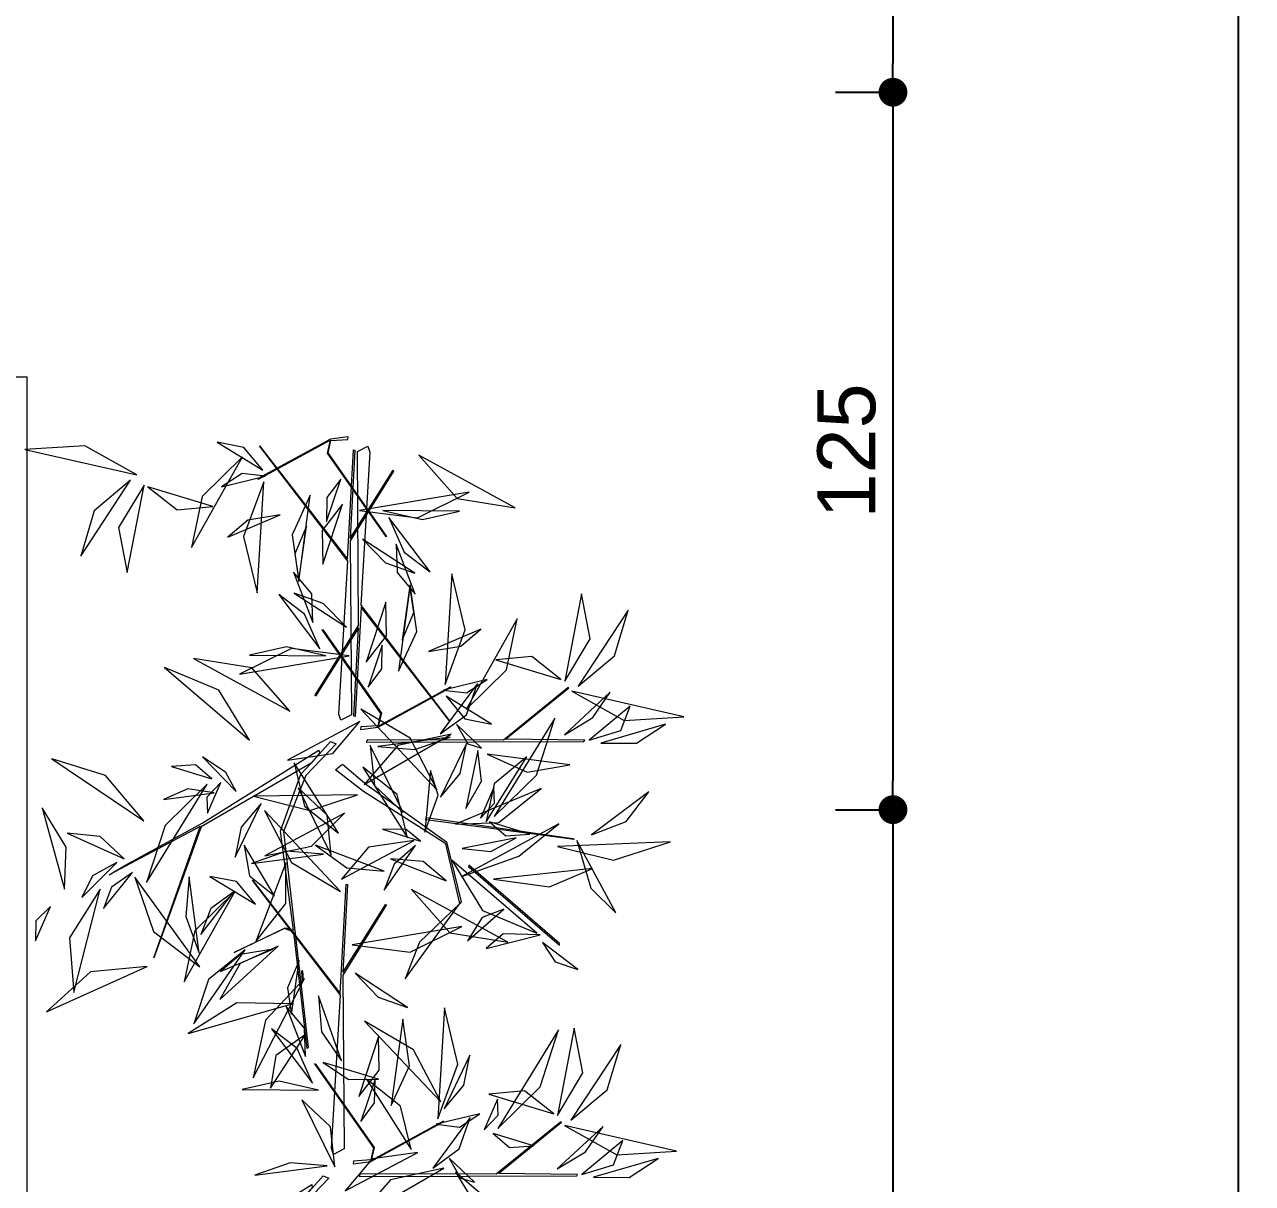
# Model space of a CAD drawing. Header units: centimetres. Extents: x 16433 to 114398, y -50094 to -12305.
# Drawn here: x 32930.9 to 33144.4, y -29327 to -29125.4 of the extents above; entities that cross this region are included whole.
import ezdxf

# ---------------------------------------------------------------- set-up
doc = ezdxf.new("R2010")
doc.units = ezdxf.units.CM
doc.header["$LTSCALE"] = 0.5
doc.layers.get('0').update_dxf_attribs({"linetype": 'CONTINUOUS'})
doc.layers.get('DEFPOINTS').update_dxf_attribs({"linetype": 'CONTINUOUS'})
doc.layers.add('3-BAT C-Niveau -2', color=7, linetype='CONTINUOUS')
doc.styles.add('Helvetica', font='')
doc.styles.get('Helvetica').set_extended_font_data('Helvetica')
doc.dimstyles.new('IS', dxfattribs={"dimtxt": 10.08724, "dimasz": 5.007446, "dimexe": 2, "dimexo": 10, "dimgap": 3, "dimtad": 1, "dimdec": 1, "dimtxsty": 'Helvetica', "dimblk": 'DOT', "dimblk1": 'DOT', "dimblk2": 'DOT', "dimcen": 0, "dimdle": 10, "dimazin": 0, "dimtfac": 0.8, "dimtdec": 1, "dimtix": 1, "dimtmove": 0, "dimatfit": 0, "dimldrblk": 'VW_FILLEDARROW-1', "dimfxl": 10, "dimfxlon": 1, "dimfrac": 2, "dimtolj": 1, "dimarcsym": 0})

# ---------------------------------------------------------------- blocks, each defined once
blk = doc.blocks.new('Groupe-88-1')
at = {"color": 253, "linetype": 'Continuous', "lineweight": 5, "true_color": 0xa0a0a4, "flags": 128}
for points in [[(16905.61, -47434.75), (16899.24, -47430.59), (16888.95, -47428.59), (16852.86, -47439.81), (16852.65, -47439.64), (16872.1, -47433.59), (16872.38, -47431.89), (16866.69, -47424.07), (16872.54, -47431.98), (16872.39, -47433.48), (16888.91, -47428.05), (16899.31, -47429.72), (16901.53, -47431.1), (16887.09, -47414.4), (16863.15, -47410.52), (16887.09, -47414.21), (16875.89, -47400.19), (16878, -47402.61), (16887.73, -47414.41), (16904.01, -47432.02), (16903.5, -47432.21), (16901.53, -47431.1), (16905.84, -47433.69)], [(16954.09, -47412.04), (16937.55, -47430.73), (16956.45, -47428.22), (16956.43, -47428.46), (16941.2, -47430.52), (16954.27, -47435.64), (16954.11, -47435.73), (16940.78, -47430.58), (16911.1, -47436.41), (16909.84, -47434.8), (16910.81, -47434.25), (16937.26, -47430.84), (16953.9, -47412.21)], [(16831.15, -47447.56), (16824.79, -47443.4), (16814.5, -47441.4), (16778.4, -47452.62), (16778.2, -47452.45), (16797.65, -47446.41), (16797.92, -47444.7), (16792.24, -47436.88), (16798.09, -47444.79), (16797.94, -47446.3), (16814.46, -47440.86), (16824.85, -47442.53), (16827.08, -47443.92), (16812.64, -47427.22), (16788.7, -47423.33), (16812.63, -47427.02), (16801.44, -47413), (16803.55, -47415.42), (16813.27, -47427.22), (16829.55, -47444.83), (16829.05, -47445.02), (16827.08, -47443.92), (16831.38, -47446.51)], [(16958.52, -47426.88), (16957.52, -47423.93), (16948.36, -47412.76), (16948.39, -47412.94), (16957.34, -47423.89), (16955.03, -47423.79), (16942.75, -47436.45), (16942.71, -47436.71), (16955.11, -47423.97), (16957.29, -47424.03), (16958.05, -47426.89)], [(16879.64, -47424.85), (16863.1, -47443.54), (16881.99, -47441.03), (16881.98, -47441.27), (16866.75, -47443.33), (16879.82, -47448.46), (16879.66, -47448.54), (16866.32, -47443.39), (16836.65, -47449.22), (16835.38, -47447.61), (16836.35, -47447.06), (16862.81, -47443.66), (16879.45, -47425.02)], [(16908.85, -47438.45), (16909.86, -47441.4), (16919.02, -47452.57), (16918.99, -47452.4), (16910.03, -47441.44), (16912.35, -47441.55), (16924.63, -47428.89), (16924.67, -47428.62), (16912.27, -47441.37), (16910.09, -47441.31), (16909.33, -47438.44)], [(16913.28, -47453.3), (16929.82, -47434.6), (16910.93, -47437.12), (16910.95, -47436.88), (16926.17, -47434.82), (16913.1, -47429.69), (16913.26, -47429.6), (16926.6, -47434.76), (16956.27, -47428.93), (16957.54, -47430.54), (16956.57, -47431.09), (16930.11, -47434.49), (16913.47, -47453.12)], [(16834.4, -47451.26), (16835.4, -47454.22), (16844.57, -47465.39), (16844.53, -47465.21), (16835.58, -47454.25), (16837.89, -47454.36), (16850.17, -47441.7), (16850.22, -47441.43), (16837.81, -47454.18), (16835.64, -47454.12), (16834.87, -47451.25)], [(16897.1, -47478.26), (16896.98, -47478.49), (16895.56, -47452.51), (16895.95, -47452.53)], [(16889.16, -47461.33), (16888.97, -47461.32), (16878.45, -47479.41), (16878.71, -47479.38)]]:
    blk.add_lwpolyline(points, close=True, dxfattribs=at)
for points in [[(16902.36, -47436.51), (16899.62, -47441.3), (16892.47, -47456.78), (16882.68, -47461.25), (16882.33, -47461.08), (16892.08, -47456.72), (16898.38, -47440.94), (16901.19, -47435.49), (16902.31, -47436.41)], [(16914.27, -47477.03), (16911.91, -47463.55), (16922.74, -47472.68), (16922.68, -47472.54), (16911.7, -47463.24), (16907.35, -47439.98), (16906.9, -47439.85), (16914.05, -47477.02), (16914.29, -47477.14), (16914.28, -47477.07)], [(16839.81, -47489.84), (16837.46, -47476.37), (16848.28, -47485.49), (16848.23, -47485.35), (16837.25, -47476.05), (16832.9, -47452.79), (16832.45, -47452.66), (16839.6, -47489.83), (16839.84, -47489.95), (16839.82, -47489.88)]]:
    blk.add_lwpolyline(points, dxfattribs=at)
at = {"color": 253, "linetype": 'Continuous', "lineweight": 5, "true_color": 0xa0a0a4}
for points in [[(16945.14, -47392.02, -186.41), (16948.44, -47382.15, -187.61), (16945.87, -47372.05, -186.97), (16945.87, -47372.05, -186.97), (16945.14, -47392.02, -186.41)], [(16871.98, -47393.05, -212.86), (16879.25, -47391.99, -209.91), (16885.21, -47386.58, -208.14), (16885.21, -47386.58, -208.14), (16871.98, -47393.05, -212.86)], [(16871.98, -47393.05, -212.86), (16879.25, -47391.99, -209.91), (16885.21, -47386.58, -208.14), (16885.21, -47386.58, -208.14), (16871.98, -47393.05, -212.86)], [(16886.23, -47404.41, -223.66), (16892.79, -47396.39, -222.36), (16893.86, -47386.64, -219.58), (16893.86, -47386.64, -219.58), (16886.23, -47404.41, -223.66)], [(16944.04, -47391.11, -186.4), (16937.66, -47385.87, -186.75), (16929.46, -47385.03, -187), (16929.46, -47385.03, -187), (16944.04, -47391.11, -186.4)], [(16868.59, -47391.22, -211.21), (16865.64, -47389.16, -209.03), (16862.25, -47389.74, -206.71), (16862.25, -47389.74, -206.71), (16868.59, -47391.22, -211.21)], [(16868.59, -47391.22, -211.21), (16865.64, -47389.16, -209.03), (16862.25, -47389.74, -206.71), (16862.25, -47389.74, -206.71), (16868.59, -47391.22, -211.21)], [(16943.64, -47393.57, -182.25), (16935.56, -47390.59, -178.08), (16928.18, -47393.5, -173.29), (16928.18, -47393.5, -173.29), (16943.64, -47393.57, -182.25)], [(16879.1, -47402.24, -232.48), (16882.16, -47397.44, -232.45), (16881.69, -47391.67, -231.83), (16881.69, -47391.67, -231.83), (16879.1, -47402.24, -232.48)], [(16861.47, -47409.67, -215.07), (16858.74, -47400.16, -213.8), (16850.47, -47393.91, -214.42), (16850.47, -47393.91, -214.42), (16861.47, -47409.67, -215.07)], [(16873.15, -47399.15, -228.35), (16863.85, -47395.48, -229.1), (16854.63, -47398.01, -232.12), (16854.63, -47398.01, -232.12), (16873.15, -47399.15, -228.35)], [(16943.47, -47394.26, -181.99), (16940.48, -47400, -181.12), (16942.2, -47406, -179.03), (16942.2, -47406, -179.03), (16943.47, -47394.26, -181.99)], [(16878.28, -47401.14, -232.75), (16875.22, -47397.4, -233.5), (16871.17, -47396.3, -235.42), (16871.17, -47396.3, -235.42), (16878.28, -47401.14, -232.75)], [(16877.07, -47404.11, -229.3), (16873.88, -47401.02, -228.25), (16869.94, -47400.32, -226.49), (16869.94, -47400.32, -226.49), (16877.07, -47404.11, -229.3)], [(16903.44, -47419.85, -220.09), (16911.04, -47412.99, -220.53), (16913.14, -47402.97, -219.34), (16913.14, -47402.97, -219.34), (16903.44, -47419.85, -220.09)], [(16951.64, -47409.48, -207.25), (16943.58, -47403.86, -205.29), (16934.51, -47403.69, -201.98), (16934.51, -47403.69, -201.98), (16951.64, -47409.48, -207.25)], [(16876.35, -47404.65, -228.97), (16867.63, -47409.65, -227.8), (16863.11, -47418.66, -227.09), (16863.11, -47418.66, -227.09), (16876.35, -47404.65, -228.97)], [(16950.05, -47413.34, -215.21), (16953.32, -47409.38, -213.09), (16953.32, -47404.65, -210.46), (16953.32, -47404.65, -210.46), (16950.05, -47413.34, -215.21)], [(16894.59, -47414.02, -212.64), (16886.14, -47408.17, -211.07), (16875.8, -47406.86, -212.06), (16875.8, -47406.86, -212.06), (16894.59, -47414.02, -212.64)], [(16894.59, -47414.02, -212.64), (16886.14, -47408.17, -211.07), (16875.8, -47406.86, -212.06), (16875.8, -47406.86, -212.06), (16894.59, -47414.02, -212.64)], [(16893.34, -47415.51, -172.05), (16893.12, -47410.87, -171.7), (16890.51, -47407.04, -172.02), (16890.51, -47407.04, -172.02), (16893.34, -47415.51, -172.05)], [(16893.34, -47415.51, -172.05), (16893.12, -47410.87, -171.7), (16890.51, -47407.04, -172.02), (16890.51, -47407.04, -172.02), (16893.34, -47415.51, -172.05)], [(16895.65, -47414.67, -213.12), (16897.49, -47411.43, -210.71), (16896.45, -47407.37, -208.62), (16896.45, -47407.37, -208.62), (16895.65, -47414.67, -213.12)], [(16895.65, -47414.67, -213.12), (16897.49, -47411.43, -210.71), (16896.45, -47407.37, -208.62), (16896.45, -47407.37, -208.62), (16895.65, -47414.67, -213.12)], [(16909.74, -47425.79, -220.85), (16915.89, -47417.87, -221.31), (16915.61, -47407.61, -222.56), (16915.61, -47407.61, -222.56), (16909.74, -47425.79, -220.85)], [(16949.07, -47413.98, -179.83), (16948.82, -47409.94, -178.67), (16945.85, -47406.85, -177.99), (16945.85, -47406.85, -177.99), (16949.07, -47413.98, -179.83)], [(16942.96, -47417.76, -210.84), (16941.01, -47412.43, -209.98), (16937.46, -47409.54, -207.2), (16937.46, -47409.54, -207.2), (16942.96, -47417.76, -210.84)], [(16894.23, -47419.21, -171.59), (16897.14, -47416.82, -169.03), (16899.09, -47412.36, -167.96), (16899.09, -47412.36, -167.96), (16894.23, -47419.21, -171.59)], [(16948.08, -47413.9, -179.52), (16938.09, -47412.24, -178.73), (16928.91, -47416.35, -177.91), (16928.91, -47416.35, -177.91), (16948.08, -47413.9, -179.52)], [(16878.14, -47413.92, -196.26), (16871.27, -47414.64, -195.05), (16865.42, -47418.12, -196.39), (16865.42, -47418.12, -196.39), (16878.14, -47413.92, -196.26)], [(16895.31, -47416.32, -212.09), (16892.32, -47414.4, -209.87), (16889.63, -47415.03, -207.1), (16889.63, -47415.03, -207.1), (16895.31, -47416.32, -212.09)], [(16895.31, -47416.32, -212.09), (16892.32, -47414.4, -209.87), (16889.63, -47415.03, -207.1), (16889.63, -47415.03, -207.1), (16895.31, -47416.32, -212.09)], [(16877.18, -47422.29, -207.25), (16869.13, -47416.68, -205.29), (16860.06, -47416.5, -201.98), (16860.06, -47416.5, -201.98), (16877.18, -47422.29, -207.25)], [(16921.12, -47434.14, -225.36), (16920.49, -47424.02, -224.7), (16914.41, -47415.99, -224), (16914.41, -47415.99, -224), (16921.12, -47434.14, -225.36)], [(16859.8, -47435.66, -194.97), (16858.17, -47426.16, -192.57), (16851.37, -47418.86, -191.31), (16851.37, -47418.86, -191.31), (16859.8, -47435.66, -194.97)], [(16877.02, -47422.06, -195.33), (16873.41, -47418.67, -195.1), (16868.69, -47417.8, -194.26), (16868.69, -47417.8, -194.26), (16877.02, -47422.06, -195.33)], [(16875.6, -47426.15, -215.21), (16878.87, -47422.2, -213.09), (16878.87, -47417.46, -210.46), (16878.87, -47417.46, -210.46), (16875.6, -47426.15, -215.21)], [(16920.33, -47430.16, -183.78), (16920.61, -47423.12, -183.14), (16917.96, -47417.06, -184.94), (16917.96, -47417.06, -184.94), (16920.33, -47430.16, -183.78)], [(16867.48, -47425.88, -201.48), (16861.23, -47420.59, -202.35), (16853.18, -47419.51, -201.76), (16853.18, -47419.51, -201.76), (16867.48, -47425.88, -201.48)], [(16893.01, -47423.85, -204.62), (16888.32, -47421.23, -205.07), (16883.02, -47421.15, -204.23), (16883.02, -47421.15, -204.23), (16893.01, -47423.85, -204.62)], [(16921.34, -47428.88, -176.88), (16926.75, -47425.15, -176.9), (16929.31, -47420.11, -174.04), (16929.31, -47420.11, -174.04), (16921.34, -47428.88, -176.88)], [(16947.29, -47422.28, -247.3), (16939.93, -47420.45, -244.69), (16932.17, -47423.1, -243.35), (16932.17, -47423.1, -243.35), (16947.29, -47422.28, -247.3)], [(16947.29, -47422.28, -247.3), (16939.93, -47420.45, -244.69), (16932.17, -47423.1, -243.35), (16932.17, -47423.1, -243.35), (16947.29, -47422.28, -247.3)], [(16869.17, -47431.41, -207.16), (16864.99, -47425.49, -205.48), (16858.17, -47423.14, -203.83), (16858.17, -47423.14, -203.83), (16869.17, -47431.41, -207.16)], [(16869.17, -47431.41, -207.16), (16864.99, -47425.49, -205.48), (16858.17, -47423.14, -203.83), (16858.17, -47423.14, -203.83), (16869.17, -47431.41, -207.16)], [(16868.51, -47430.57, -210.84), (16866.55, -47425.24, -209.98), (16863.01, -47422.36, -207.2), (16863.01, -47422.36, -207.2), (16868.51, -47430.57, -210.84)], [(16885.32, -47422.3, -184.69), (16880.25, -47424.21, -183.17), (16877.69, -47429.13, -181.63), (16877.69, -47429.13, -181.63), (16885.32, -47422.3, -184.69)], [(16894.04, -47422.34, -176.08), (16893.37, -47432.42, -174.79), (16897.63, -47440.05, -170.69), (16897.63, -47440.05, -170.69), (16894.04, -47422.34, -176.08)], [(16925.64, -47426.81, -161.32), (16930.47, -47425.72, -161.24), (16933.58, -47421.9, -160.95), (16933.58, -47421.9, -160.95), (16925.64, -47426.81, -161.32)], [(16925.89, -47432.73, -228.81), (16929.21, -47428, -229.15), (16930.02, -47422.68, -227.32), (16930.02, -47422.68, -227.32), (16925.89, -47432.73, -228.81)], [(16941.89, -47422.65, -223.21), (16936.79, -47421.56, -222.61), (16932.36, -47423.09, -220.88), (16932.36, -47423.09, -220.88), (16941.89, -47422.65, -223.21)], [(16941.89, -47422.65, -223.21), (16936.79, -47421.56, -222.61), (16932.36, -47423.09, -220.88), (16932.36, -47423.09, -220.88), (16941.89, -47422.65, -223.21)], [(16891.92, -47424.66, -204.31), (16883.93, -47430.95, -204.16), (16880.57, -47440.29, -202.67), (16880.57, -47440.29, -202.67), (16891.92, -47424.66, -204.31)], [(16886.4, -47436.17, -200.44), (16885.69, -47429.75, -199.26), (16882.45, -47424.14, -200.49), (16882.45, -47424.14, -200.49), (16886.4, -47436.17, -200.44)], [(16946.8, -47428.1, -186.16), (16941.67, -47425.45, -185.75), (16935.93, -47426.67, -185.13), (16935.93, -47426.67, -185.13), (16946.8, -47428.1, -186.16)], [(16951.02, -47426.97, -197.01), (16947.42, -47425.2, -196.39), (16943.35, -47425.9, -196.61), (16943.35, -47425.9, -196.61), (16951.02, -47426.97, -197.01)], [(16869.23, -47427.45, -188.89), (16876.73, -47431.32, -185.79), (16883.69, -47430.02, -181.22), (16883.69, -47430.02, -181.22), (16869.23, -47427.45, -188.89)], [(16884.21, -47426.2, -205.3), (16887.36, -47433.84, -204.92), (16894.07, -47438.43, -203.9), (16894.07, -47438.43, -203.9), (16884.21, -47426.2, -205.3)], [(16901.29, -47426.94, -210.57), (16903.88, -47434.51, -206.9), (16910.25, -47438.1, -202.54), (16910.25, -47438.1, -202.54), (16901.29, -47426.94, -210.57)], [(16886.47, -47437.52, -200.73), (16893.16, -47435.5, -197.34), (16896.87, -47429.72, -193.77), (16896.87, -47429.72, -193.77), (16886.47, -47437.52, -200.73)], [(16886.47, -47437.52, -200.73), (16893.16, -47435.5, -197.34), (16896.87, -47429.72, -193.77), (16896.87, -47429.72, -193.77), (16886.47, -47437.52, -200.73)], [(16901.04, -47428.17, -217.22), (16893.96, -47431.35, -219.34), (16890.43, -47438.07, -221.55), (16890.43, -47438.07, -221.55), (16901.04, -47428.17, -217.22)], [(16845.87, -47442.97, -183.78), (16846.16, -47435.93, -183.14), (16843.51, -47429.87, -184.94), (16843.51, -47429.87, -184.94), (16845.87, -47442.97, -183.78)], [(16864.51, -47436.92, -206.43), (16856.1, -47431.64, -204.4), (16845.85, -47431.38, -204.36), (16845.85, -47431.38, -204.36), (16864.51, -47436.92, -206.43)], [(16864.51, -47436.92, -206.43), (16856.1, -47431.64, -204.4), (16845.85, -47431.38, -204.36), (16845.85, -47431.38, -204.36), (16864.51, -47436.92, -206.43)], [(16946.26, -47431.19, -225.36), (16946.89, -47441.31, -224.7), (16952.97, -47449.35, -224), (16952.97, -47449.35, -224), (16946.26, -47431.19, -225.36)], [(16846.88, -47441.7, -176.88), (16852.3, -47437.96, -176.9), (16854.86, -47432.92, -174.04), (16854.86, -47432.92, -174.04), (16846.88, -47441.7, -176.88)], [(16941.48, -47432.61, -228.81), (16938.16, -47437.34, -229.15), (16937.35, -47442.66, -227.32), (16937.35, -47442.66, -227.32), (16941.48, -47432.61, -228.81)], [(16833.22, -47446.88, -200.44), (16832.52, -47440.46, -199.26), (16829.27, -47434.85, -200.49), (16829.27, -47434.85, -200.49), (16833.22, -47446.88, -200.44)], [(16854.96, -47438.92, -194.21), (16850.43, -47434.55, -192.81), (16844.68, -47434.69, -190.06), (16844.68, -47434.69, -190.06), (16854.96, -47438.92, -194.21)], [(16854.96, -47438.92, -194.21), (16850.43, -47434.55, -192.81), (16844.68, -47434.69, -190.06), (16844.68, -47434.69, -190.06), (16854.96, -47438.92, -194.21)], [(16851.19, -47439.62, -161.32), (16856.01, -47438.53, -161.24), (16859.13, -47434.72, -160.95), (16859.13, -47434.72, -160.95), (16851.19, -47439.62, -161.32)], [(16867.44, -47435.47, -223.21), (16862.34, -47434.37, -222.61), (16857.91, -47435.9, -220.88), (16857.91, -47435.9, -220.88), (16867.44, -47435.47, -223.21)], [(16867.44, -47435.47, -223.21), (16862.34, -47434.37, -222.61), (16857.91, -47435.9, -220.88), (16857.91, -47435.9, -220.88), (16867.44, -47435.47, -223.21)], [(16865.75, -47436.41, -203.84), (16865.65, -47436.18, -203.87), (16863.97, -47436.63, -202.04), (16864.07, -47436.84, -202.02), (16865.75, -47436.41, -203.84)], [(16887.65, -47434.48, -185.42), (16884.79, -47440.58, -185.31), (16885.43, -47447.05, -184.01), (16885.43, -47447.05, -184.01), (16887.65, -47434.48, -185.42)], [(16947.05, -47435.18, -183.78), (16946.76, -47442.22, -183.14), (16949.41, -47448.27, -184.94), (16949.41, -47448.27, -184.94), (16947.05, -47435.18, -183.78)], [(16901, -47453.49, -204.31), (16908.99, -47447.19, -204.16), (16912.35, -47437.86, -202.67), (16912.35, -47437.86, -202.67), (16901, -47453.49, -204.31)], [(16920.57, -47437.24, -186.16), (16925.71, -47439.88, -185.75), (16931.45, -47438.67, -185.13), (16931.45, -47438.67, -185.13), (16920.57, -47437.24, -186.16)], [(16946.04, -47436.45, -176.88), (16940.62, -47440.18, -176.9), (16938.06, -47445.23, -174.04), (16938.06, -47445.23, -174.04), (16946.04, -47436.45, -176.88)], [(16833.29, -47448.23, -200.73), (16839.99, -47446.21, -197.34), (16843.69, -47440.43, -193.77), (16843.69, -47440.43, -193.77), (16833.29, -47448.23, -200.73)], [(16833.29, -47448.23, -200.73), (16839.99, -47446.21, -197.34), (16843.69, -47440.43, -193.77), (16843.69, -47440.43, -193.77), (16833.29, -47448.23, -200.73)], [(16862, -47439.9, -199.98), (16855.96, -47441.57, -200.36), (16851.65, -47445.95, -199.46), (16851.65, -47445.95, -199.46), (16862, -47439.9, -199.98)], [(16891.63, -47451.21, -210.57), (16889.04, -47443.64, -206.9), (16882.67, -47440.04, -202.54), (16882.67, -47440.04, -202.54), (16891.63, -47451.21, -210.57)], [(16891.88, -47449.98, -217.22), (16898.96, -47446.79, -219.34), (16902.49, -47440.08, -221.55), (16902.49, -47440.08, -221.55), (16891.88, -47449.98, -217.22)], [(16916.36, -47438.37, -197.01), (16919.95, -47440.14, -196.39), (16924.02, -47439.44, -196.61), (16924.02, -47439.44, -196.61), (16916.36, -47438.37, -197.01)], [(16941.73, -47438.53, -161.32), (16936.91, -47439.62, -161.24), (16933.8, -47443.43, -160.95), (16933.8, -47443.43, -160.95), (16941.73, -47438.53, -161.32)], [(16957.63, -47439.54, -220.85), (16951.48, -47447.47, -221.31), (16951.76, -47457.72, -222.56), (16951.76, -47457.72, -222.56), (16957.63, -47439.54, -220.85)], [(16906.45, -47440.63, -200.73), (16899.76, -47442.65, -197.34), (16896.05, -47448.43, -193.77), (16896.05, -47448.43, -193.77), (16906.45, -47440.63, -200.73)], [(16906.45, -47440.63, -200.73), (16899.76, -47442.65, -197.34), (16896.05, -47448.43, -193.77), (16896.05, -47448.43, -193.77), (16906.45, -47440.63, -200.73)], [(16911.04, -47454.1, -178.9), (16907.33, -47445.33, -176.01), (16899.61, -47440.85, -172.29), (16899.61, -47440.85, -172.29), (16911.04, -47454.1, -178.9)], [(16911.04, -47454.1, -178.9), (16907.33, -47445.33, -176.01), (16899.61, -47440.85, -172.29), (16899.61, -47440.85, -172.29), (16911.04, -47454.1, -178.9)], [(16906.52, -47441.98, -200.44), (16907.23, -47448.4, -199.26), (16910.47, -47454.01, -200.49), (16910.47, -47454.01, -200.49), (16906.52, -47441.98, -200.44)], [(16920.08, -47443.06, -247.3), (16927.44, -47444.89, -244.69), (16935.2, -47442.24, -243.35), (16935.2, -47442.24, -243.35), (16920.08, -47443.06, -247.3)], [(16920.08, -47443.06, -247.3), (16927.44, -47444.89, -244.69), (16935.2, -47442.24, -243.35), (16935.2, -47442.24, -243.35), (16920.08, -47443.06, -247.3)], [(16925.48, -47442.68, -223.21), (16930.58, -47443.78, -222.61), (16935.01, -47442.25, -220.88), (16935.01, -47442.25, -220.88), (16925.48, -47442.68, -223.21)], [(16925.48, -47442.68, -223.21), (16930.58, -47443.78, -222.61), (16935.01, -47442.25, -220.88), (16935.01, -47442.25, -220.88), (16925.48, -47442.68, -223.21)], [(16850.77, -47442.87, -183.47), (16848.69, -47447.71, -183.7), (16849.71, -47452.83, -184.07), (16849.71, -47452.83, -184.07), (16850.77, -47442.87, -183.47)], [(16850.77, -47442.87, -183.47), (16848.69, -47447.71, -183.7), (16849.71, -47452.83, -184.07), (16849.71, -47452.83, -184.07), (16850.77, -47442.87, -183.47)], [(16871.8, -47444.01, -225.36), (16872.43, -47454.12, -224.7), (16878.51, -47462.16, -224), (16878.51, -47462.16, -224), (16871.8, -47444.01, -225.36)], [(16867.03, -47445.42, -228.81), (16863.71, -47450.15, -229.15), (16862.9, -47455.47, -227.32), (16862.9, -47455.47, -227.32), (16867.03, -47445.42, -228.81)], [(16891.7, -47452.3, -202.35), (16893.28, -47449.48, -200.21), (16892.57, -47445.44, -199.09), (16892.57, -47445.44, -199.09), (16891.7, -47452.3, -202.35)], [(16847.83, -47464.2, -204.31), (16855.82, -47457.9, -204.16), (16859.17, -47448.57, -202.67), (16859.17, -47448.57, -202.67), (16847.83, -47464.2, -204.31)], [(16890.8, -47451.6, -202.12), (16886.96, -47448.56, -201.54), (16882.17, -47447.7, -202.14), (16882.17, -47447.7, -202.14), (16890.8, -47451.6, -202.12)], [(16885.78, -47458, -199.77), (16888.34, -47453.44, -197.57), (16887.76, -47447.73, -196.35), (16887.76, -47447.73, -196.35), (16885.78, -47458, -199.77)], [(16919.3, -47451.44, -179.52), (16929.28, -47453.1, -178.73), (16938.46, -47448.99, -177.91), (16938.46, -47448.99, -177.91), (16919.3, -47451.44, -179.52)], [(16924.41, -47447.57, -210.84), (16926.37, -47452.91, -209.98), (16929.91, -47455.79, -207.2), (16929.91, -47455.79, -207.2), (16924.41, -47447.57, -210.84)], [(16838.45, -47461.92, -210.57), (16835.87, -47454.35, -206.9), (16829.5, -47450.76, -202.54), (16829.5, -47450.76, -202.54), (16838.45, -47461.92, -210.57)], [(16838.7, -47460.69, -217.22), (16845.78, -47457.5, -219.34), (16849.31, -47450.79, -221.55), (16849.31, -47450.79, -221.55), (16838.7, -47460.69, -217.22)], [(16846.12, -47450.05, -186.16), (16851.25, -47452.69, -185.75), (16856.99, -47451.48, -185.13), (16856.99, -47451.48, -185.13), (16846.12, -47450.05, -186.16)], [(16841.9, -47451.18, -197.01), (16845.5, -47452.95, -196.39), (16849.57, -47452.25, -196.61), (16849.57, -47452.25, -196.61), (16841.9, -47451.18, -197.01)], [(16883.18, -47452.35, -220.85), (16877.03, -47460.28, -221.31), (16877.31, -47470.53, -222.56), (16877.31, -47470.53, -222.56), (16883.18, -47452.35, -220.85)], [(16893.41, -47452.77, -198.87), (16900.14, -47453.87, -195.41), (16904.15, -47451.73, -190.33), (16904.15, -47451.73, -190.33), (16893.41, -47452.77, -198.87)], [(16910.71, -47452.19, -207.06), (16914.83, -47456.07, -208.24), (16920.53, -47456.93, -209.24), (16920.53, -47456.93, -209.24), (16910.71, -47452.19, -207.06)], [(16917.32, -47452, -215.21), (16914.05, -47455.95, -213.09), (16914.05, -47460.68, -210.46), (16914.05, -47460.68, -210.46), (16917.32, -47452, -215.21)], [(16918.31, -47451.35, -179.83), (16918.56, -47455.4, -178.67), (16921.52, -47458.49, -177.99), (16921.52, -47458.49, -177.99), (16918.31, -47451.35, -179.83)], [(16836.59, -47466.91, -178.9), (16832.88, -47458.14, -176.01), (16825.16, -47453.67, -172.29), (16825.16, -47453.67, -172.29), (16836.59, -47466.91, -178.9)], [(16836.59, -47466.91, -178.9), (16832.88, -47458.14, -176.01), (16825.16, -47453.67, -172.29), (16825.16, -47453.67, -172.29), (16836.59, -47466.91, -178.9)], [(16845.63, -47455.87, -247.3), (16852.99, -47457.7, -244.69), (16860.75, -47455.05, -243.35), (16860.75, -47455.05, -243.35), (16845.63, -47455.87, -247.3)], [(16845.63, -47455.87, -247.3), (16852.99, -47457.7, -244.69), (16860.75, -47455.05, -243.35), (16860.75, -47455.05, -243.35), (16845.63, -47455.87, -247.3)], [(16882.33, -47461.08, -197.23), (16874.46, -47455.41, -194.28), (16867.72, -47454.14, -188.42), (16867.72, -47454.14, -188.42), (16882.33, -47461.08, -197.23)], [(16899.91, -47454.3, -204.62), (16904.6, -47456.92, -205.07), (16909.91, -47456.99, -204.23), (16909.91, -47456.99, -204.23), (16899.91, -47454.3, -204.62)], [(16912.91, -47454.68, -177.75), (16909.88, -47457.27, -175.38), (16909.62, -47459.75, -172.12), (16909.62, -47459.75, -172.12), (16912.91, -47454.68, -177.75)], [(16915.74, -47455.85, -207.25), (16923.79, -47461.47, -205.29), (16932.86, -47461.64, -201.98), (16932.86, -47461.64, -201.98), (16915.74, -47455.85, -207.25)], [(16889.48, -47458.29, -220.09), (16881.88, -47465.16, -220.53), (16879.78, -47475.18, -219.34), (16879.78, -47475.18, -219.34), (16889.48, -47458.29, -220.09)], [(16895.76, -47457.73, -233.25), (16897.43, -47465.1, -238.65), (16904.65, -47471.22, -241.93), (16904.65, -47471.22, -241.93), (16895.76, -47457.73, -233.25)], [(16898.76, -47458.99, -229.03), (16903.96, -47460.78, -227.48), (16909.1, -47459.17, -225.66), (16909.1, -47459.17, -225.66), (16898.76, -47458.99, -229.03)], [(16923.9, -47471.07, -181.99), (16926.9, -47465.34, -181.12), (16925.17, -47459.34, -179.03), (16925.17, -47459.34, -179.03), (16923.9, -47471.07, -181.99)], [(16844.84, -47464.25, -179.52), (16854.83, -47465.91, -178.73), (16864.01, -47461.8, -177.91), (16864.01, -47461.8, -177.91), (16844.84, -47464.25, -179.52)], [(16887.03, -47460.52, -210.1), (16892.36, -47469.61, -209.96), (16899.16, -47475.39, -205.95), (16899.16, -47475.39, -205.95), (16887.03, -47460.52, -210.1)], [(16891.83, -47459.69, -207.72), (16892.21, -47464.65, -206.62), (16895.41, -47468.55, -205.86), (16895.41, -47468.55, -205.86), (16891.83, -47459.69, -207.72)], [(16908.75, -47460.91, -200.41), (16906.97, -47468.3, -200.32), (16909.6, -47475.37, -200.54), (16909.6, -47475.37, -200.54), (16908.75, -47460.91, -200.41)], [(16882.82, -47468.76, -218.46), (16880.67, -47465.3, -216.39), (16876.23, -47463.57, -215.43), (16876.23, -47463.57, -215.43), (16882.82, -47468.76, -218.46)], [(16897.27, -47463.48, -213.12), (16895.43, -47466.72, -210.71), (16896.47, -47470.77, -208.62), (16896.47, -47470.77, -208.62), (16897.27, -47463.48, -213.12)], [(16897.27, -47463.48, -213.12), (16895.43, -47466.72, -210.71), (16896.47, -47470.77, -208.62), (16896.47, -47470.77, -208.62), (16897.27, -47463.48, -213.12)], [(16909.59, -47467.73, -189.87), (16903.93, -47463.04, -186.93), (16897.16, -47462.92, -183.27), (16897.16, -47462.92, -183.27), (16909.59, -47467.73, -189.87)], [(16897.61, -47461.83, -212.09), (16900.6, -47463.75, -209.87), (16903.29, -47463.12, -207.1), (16903.29, -47463.12, -207.1), (16897.61, -47461.83, -212.09)], [(16897.61, -47461.83, -212.09), (16900.6, -47463.75, -209.87), (16903.29, -47463.12, -207.1), (16903.29, -47463.12, -207.1), (16897.61, -47461.83, -212.09)], [(16836.26, -47465, -207.06), (16840.37, -47468.89, -208.24), (16846.08, -47469.75, -209.24), (16846.08, -47469.75, -209.24), (16836.26, -47465, -207.06)], [(16843.85, -47464.16, -179.83), (16844.1, -47468.21, -178.67), (16847.07, -47471.3, -177.99), (16847.07, -47471.3, -177.99), (16843.85, -47464.16, -179.83)], [(16846.74, -47465.01, -204.62), (16851.42, -47467.63, -205.07), (16856.73, -47467.7, -204.23), (16856.73, -47467.7, -204.23), (16846.74, -47465.01, -204.62)], [(16887.62, -47466.04, -221.24), (16888.13, -47475.85, -218.96), (16892.63, -47482.57, -214.31), (16892.63, -47482.57, -214.31), (16887.62, -47466.04, -221.24)], [(16898.33, -47464.13, -212.64), (16906.78, -47469.98, -211.07), (16917.12, -47471.29, -212.06), (16917.12, -47471.29, -212.06), (16898.33, -47464.13, -212.64)], [(16898.33, -47464.13, -212.64), (16906.78, -47469.98, -211.07), (16917.12, -47471.29, -212.06), (16917.12, -47471.29, -212.06), (16898.33, -47464.13, -212.64)], [(16838.46, -47467.49, -177.75), (16835.43, -47470.08, -175.38), (16835.17, -47472.56, -172.12), (16835.17, -47472.56, -172.12), (16838.46, -47467.49, -177.75)], [(16879.59, -47475.8, -202.5), (16878.56, -47469.41, -200.11), (16875.51, -47466.98, -195.35), (16875.51, -47466.98, -195.35), (16879.59, -47475.8, -202.5)], [(16836.3, -47469.01, -220.09), (16828.71, -47475.87, -220.53), (16826.6, -47485.89, -219.34), (16826.6, -47485.89, -219.34), (16836.3, -47469.01, -220.09)], [(16849.45, -47483.89, -181.99), (16852.44, -47478.15, -181.12), (16850.72, -47472.15, -179.03), (16850.72, -47472.15, -179.03), (16849.45, -47483.89, -181.99)], [(16923.74, -47471.77, -182.25), (16931.81, -47474.74, -178.08), (16939.19, -47471.83, -173.29), (16939.19, -47471.83, -173.29), (16923.74, -47471.77, -182.25)], [(16844.09, -47474.19, -213.12), (16842.25, -47477.43, -210.71), (16843.29, -47481.49, -208.62), (16843.29, -47481.49, -208.62), (16844.09, -47474.19, -213.12)], [(16844.09, -47474.19, -213.12), (16842.25, -47477.43, -210.71), (16843.29, -47481.49, -208.62), (16843.29, -47481.49, -208.62), (16844.09, -47474.19, -213.12)], [(16844.43, -47472.54, -212.09), (16847.43, -47474.46, -209.87), (16850.11, -47473.83, -207.1), (16850.11, -47473.83, -207.1), (16844.43, -47472.54, -212.09)], [(16844.43, -47472.54, -212.09), (16847.43, -47474.46, -209.87), (16850.11, -47473.83, -207.1), (16850.11, -47473.83, -207.1), (16844.43, -47472.54, -212.09)], [(16914.57, -47473.45, -186.97), (16918.42, -47477.75, -187.38), (16923.31, -47479.92, -185.5), (16923.31, -47479.92, -185.5), (16914.57, -47473.45, -186.97)], [(16922.24, -47473.32, -186.41), (16918.93, -47483.19, -187.61), (16921.5, -47493.29, -186.97), (16921.5, -47493.29, -186.97), (16922.24, -47473.32, -186.41)], [(16923.33, -47474.22, -186.4), (16929.71, -47479.47, -186.75), (16937.92, -47480.31, -187), (16937.92, -47480.31, -187), (16923.33, -47474.22, -186.4)], [(16845.15, -47474.84, -212.64), (16853.61, -47480.69, -211.07), (16863.94, -47482, -212.06), (16863.94, -47482, -212.06), (16845.15, -47474.84, -212.64)], [(16845.15, -47474.84, -212.64), (16853.61, -47480.69, -211.07), (16863.94, -47482, -212.06), (16863.94, -47482, -212.06), (16845.15, -47474.84, -212.64)], [(16878.35, -47476.44, -211.6), (16875.46, -47479.25, -211.07), (16874.88, -47483.35, -211.1), (16874.88, -47483.35, -211.1), (16878.35, -47476.44, -211.6)], [(16895.26, -47475.9, -223.19), (16894.7, -47485.9, -225.59), (16899.72, -47495.07, -225.79), (16899.72, -47495.07, -225.79), (16895.26, -47475.9, -223.19)], [(16895.26, -47475.9, -223.19), (16894.7, -47485.9, -225.59), (16899.72, -47495.07, -225.79), (16899.72, -47495.07, -225.79), (16895.26, -47475.9, -223.19)], [(16914.45, -47477.86, -174.58), (16917.1, -47482.95, -172.2), (16921.6, -47483.76, -168.43), (16921.6, -47483.76, -168.43), (16914.45, -47477.86, -174.58)], [(16896.89, -47478.99, -214.21), (16889.22, -47482.95, -211.43), (16885.83, -47488.03, -206.15), (16885.83, -47488.03, -206.15), (16896.89, -47478.99, -214.21)], [(16914.33, -47479.93, -174.84), (16915.47, -47486.05, -175.45), (16919.65, -47490.37, -176.76), (16919.65, -47490.37, -176.76), (16914.33, -47479.93, -174.84)], [(16898.37, -47481.33, -215.73), (16901.73, -47486.81, -216.78), (16907.55, -47489.74, -215.22), (16907.55, -47489.74, -215.22), (16898.37, -47481.33, -215.73)], [(16898.37, -47481.33, -215.73), (16901.73, -47486.81, -216.78), (16907.55, -47489.74, -215.22), (16907.55, -47489.74, -215.22), (16898.37, -47481.33, -215.73)], [(16849.28, -47484.58, -182.25), (16857.36, -47487.55, -178.08), (16864.74, -47484.65, -173.29), (16864.74, -47484.65, -173.29), (16849.28, -47484.58, -182.25)], [(16840.12, -47486.26, -186.97), (16843.97, -47490.57, -187.38), (16848.85, -47492.74, -185.5), (16848.85, -47492.74, -185.5), (16840.12, -47486.26, -186.97)], [(16847.78, -47486.13, -186.41), (16844.48, -47496, -187.61), (16847.05, -47506.1, -186.97), (16847.05, -47506.1, -186.97), (16847.78, -47486.13, -186.41)], [(16848.88, -47487.03, -186.4), (16855.26, -47492.28, -186.75), (16863.46, -47493.12, -187), (16863.46, -47493.12, -187), (16848.88, -47487.03, -186.4)], [(16840, -47490.67, -174.58), (16842.65, -47495.76, -172.2), (16847.14, -47496.57, -168.43), (16847.14, -47496.57, -168.43), (16840, -47490.67, -174.58)], [(16839.87, -47492.74, -174.84), (16841.02, -47498.86, -175.45), (16845.19, -47503.18, -176.76), (16845.19, -47503.18, -176.76), (16839.87, -47492.74, -174.84)]]:
    blk.add_polyline3d(points, dxfattribs=at)
blk = doc.blocks.new('_DOT')
at = {"color": 0, "linetype": 'ByBlock', "lineweight": -2}
blk.add_line((-0.5, 0), (-1, 0), dxfattribs=at)
at = {"color": 0, "linetype": 'ByBlock', "const_width": 0.5}
blk.add_lwpolyline([(-0.25, 0, 1), (0.25, 0, 1)], format="xyb", close=True, dxfattribs=at)
blk = doc.blocks.new('*D2452')
at = {"layer": '3-BAT C-Niveau -2', "color": 0, "linetype": 'Continuous', "lineweight": -2, "transparency": 16777216}
for p, q in [((33131.88, -28805.01), (33143.88, -28805.01)), ((33141.88, -28810.02), (33141.88, -30992.43)), ((33131.88, -30997.44), (33143.88, -30997.44))]:
    blk.add_line(p, q, dxfattribs=at)
at = {"layer": 'DEFPOINTS', "color": 0, "linetype": 'Continuous', "transparency": 16777216}
for p in [(32689.29, -28805.01), (32631.28, -30997.44), (33141.88, -30997.44)]:
    blk.add_point(p, dxfattribs=at)
at = {"layer": '3-BAT C-Niveau -2', "color": 0, "linetype": 'Continuous', "lineweight": -2, "transparency": 16777216, "xscale": 5.007446289062499, "yscale": 5.007446289062499, "zscale": 5.007446289062499}
for p, rotation in [((33141.88, -28805.01), 90), ((33141.88, -30997.44), 270)]:
    blk.add_blockref('_DOT', p, dxfattribs=dict(at, rotation=rotation))
at = {"layer": '3-BAT C-Niveau -2', "color": 0, "linetype": 'Continuous', "lineweight": 5, "transparency": 16777216, "insert": (33133.84, -29901.22), "char_height": 10.087, "attachment_point": 5, "rotation": 90, "style": 'Helvetica'}
blk.add_mtext('\\A1;2192', dxfattribs=at)
blk = doc.blocks.new('VW_FILLEDARROW-1')
at = {"color": 0, "linetype": 'Continuous', "lineweight": 5, "flags": 128}
blk.add_lwpolyline([(-1.997, 0.535), (0, 0), (-1.997, -0.535)], close=True, dxfattribs=at)
blk = doc.blocks.new('*D2470')
at = {"layer": '3-BAT C-Niveau -2', "color": 0, "linetype": 'Continuous', "lineweight": -2, "transparency": 16777216}
for p, q in [((33071.88, -29261.95), (33083.88, -29261.95)), ((33081.88, -29266.96), (33081.88, -29526.94)), ((33071.88, -29531.95), (33083.88, -29531.95))]:
    blk.add_line(p, q, dxfattribs=at)
at = {"layer": 'DEFPOINTS', "color": 0, "linetype": 'Continuous', "transparency": 16777216}
for p in [(32631.28, -29261.95), (32631.28, -29531.95), (33081.88, -29531.95)]:
    blk.add_point(p, dxfattribs=at)
at = {"layer": '3-BAT C-Niveau -2', "color": 0, "linetype": 'Continuous', "lineweight": -2, "transparency": 16777216, "xscale": 5.007446289062499, "yscale": 5.007446289062499, "zscale": 5.007446289062499}
for p, rotation in [((33081.88, -29261.95), 90), ((33081.88, -29531.95), 270)]:
    blk.add_blockref('_DOT', p, dxfattribs=dict(at, rotation=rotation))
at = {"layer": '3-BAT C-Niveau -2', "color": 0, "linetype": 'Continuous', "lineweight": 5, "transparency": 16777216, "insert": (33071.2, -29396.95), "char_height": 10.0872, "attachment_point": 5, "rotation": 90, "style": 'Helvetica'}
blk.add_mtext('\\A1;270/215', dxfattribs=at)
blk = doc.blocks.new('*D2474')
at = {"layer": '3-BAT C-Niveau -2', "color": 0, "linetype": 'Continuous', "lineweight": -2, "transparency": 16777216}
for p, q in [((33071.88, -29137.15), (33083.88, -29137.15)), ((33081.88, -29142.16), (33081.88, -29256.94)), ((33071.88, -29261.95), (33083.88, -29261.95))]:
    blk.add_line(p, q, dxfattribs=at)
at = {"layer": 'DEFPOINTS', "color": 0, "linetype": 'Continuous', "transparency": 16777216}
for p in [(32626.9, -29137.15), (32631.28, -29261.95), (33081.88, -29261.95)]:
    blk.add_point(p, dxfattribs=at)
at = {"layer": '3-BAT C-Niveau -2', "color": 0, "linetype": 'Continuous', "lineweight": -2, "transparency": 16777216, "xscale": 5.007446289062499, "yscale": 5.007446289062499, "zscale": 5.007446289062499}
for p, rotation in [((33081.88, -29137.15), 90), ((33081.88, -29261.95), 270)]:
    blk.add_blockref('_DOT', p, dxfattribs=dict(at, rotation=rotation))
at = {"layer": '3-BAT C-Niveau -2', "color": 0, "linetype": 'Continuous', "lineweight": 5, "transparency": 16777216, "insert": (33073.84, -29199.55), "char_height": 10.087, "attachment_point": 5, "rotation": 90, "style": 'Helvetica'}
blk.add_mtext('\\A1;125', dxfattribs=at)
blk = doc.blocks.new('*D2475')
at = {"layer": '3-BAT C-Niveau -2', "color": 0, "linetype": 'Continuous', "lineweight": -2, "transparency": 16777216}
for p, q in [((33071.88, -28947.15), (33083.88, -28947.15)), ((33081.88, -28952.16), (33081.88, -29132.15)), ((33071.88, -29137.15), (33083.88, -29137.15))]:
    blk.add_line(p, q, dxfattribs=at)
at = {"layer": 'DEFPOINTS', "color": 0, "linetype": 'Continuous', "transparency": 16777216}
for p in [(32628.4, -28947.15), (32626.9, -29137.15), (33081.88, -29137.15)]:
    blk.add_point(p, dxfattribs=at)
at = {"layer": '3-BAT C-Niveau -2', "color": 0, "linetype": 'Continuous', "lineweight": -2, "transparency": 16777216, "xscale": 5.007446289062499, "yscale": 5.007446289062499, "zscale": 5.007446289062499}
for p, rotation in [((33081.88, -28947.15), 90), ((33081.88, -29137.15), 270)]:
    blk.add_blockref('_DOT', p, dxfattribs=dict(at, rotation=rotation))
at = {"layer": '3-BAT C-Niveau -2', "color": 0, "linetype": 'Continuous', "lineweight": 5, "transparency": 16777216, "insert": (33071.2, -29042.15), "char_height": 10.0872, "attachment_point": 5, "rotation": 90, "style": 'Helvetica'}
blk.add_mtext('\\A1;190/115', dxfattribs=at)

msp = doc.modelspace()

# ---------------------------------------------------------------- linework, layer by layer
at = {"layer": '3-BAT C-Niveau -2', "color": 7, "linetype": 'Continuous', "lineweight": 5, "flags": 128}
msp.add_lwpolyline([(32926.323, -30032.766), (32926.279, -29191.655), (32631.279, -29191.655), (32631.279, -29186.655), (32931.279, -29186.655), (32931.279, -30032.766)], dxfattribs=at)

# ---------------------------------------------------------------- block references
at = {"layer": '3-BAT C-Niveau -2', "color": 7, "rotation": 79.27640525614329}
msp.add_blockref('Groupe-88-1', (-16766.963, -37034.655), dxfattribs=at)

# ---------------------------------------------------------------- dimensions: what is measured, and where the dimension line sits
at = {"layer": '3-BAT C-Niveau -2', "color": 7, "linetype": 'Continuous', "lineweight": 5}
for base, p1, p2, override, picture, middle in [((33141.882, -30997.435), (32689.289, -28805.012), (32631.279, -30997.435), {"dimtxt": 10.08724, "dimdec": 0, "dimpost": '<>', "dimtxsty": 'Helvetica', "dimtmove": 2}, '*D2452', (33133.839, -29901.223)), ((33081.882, -29137.153), (32628.402, -28947.153), (32626.902, -29137.153), {"dimtxt": 10.08724, "dimdec": 0, "dimpost": '<>/115', "dimtxsty": 'Helvetica', "dimtmove": 2}, '*D2475', (33071.197, -29042.153)), ((33081.882, -29261.95), (32626.902, -29137.153), (32631.279, -29261.95), {"dimtxt": 10.08724, "dimdec": 0, "dimpost": '<>', "dimtxsty": 'Helvetica', "dimtmove": 2}, '*D2474', (33073.839, -29199.551)), ((33081.882, -29531.95), (32631.279, -29261.95), (32631.279, -29531.95), {"dimtxt": 10.08724, "dimdec": 0, "dimpost": '<>/215', "dimtxsty": 'Helvetica', "dimtmove": 2}, '*D2470', (33071.197, -29396.95))]:
    dim = msp.add_linear_dim(base=base, p1=p1, p2=p2, angle=90, dimstyle='IS', override=override, dxfattribs=at)
    dim.commit()
    dim.dimension.update_dxf_attribs({"geometry": picture, "text_midpoint": middle})

doc.saveas('drawing.dxf')
